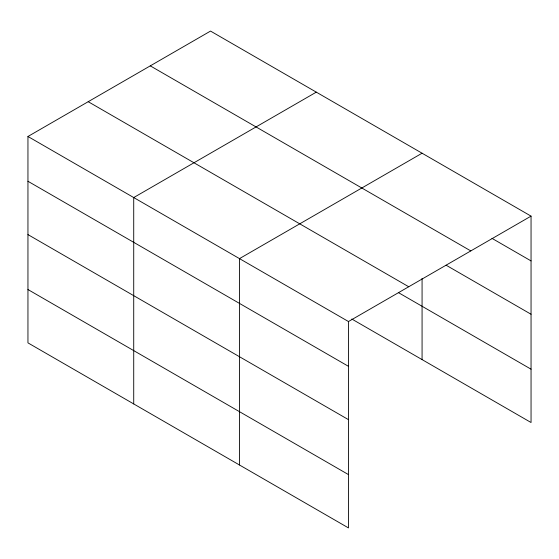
<?xml version="1.0" encoding="UTF-8"?>
<svg xmlns="http://www.w3.org/2000/svg" width="559" height="559" viewBox="0 0 559 559"><rect width="100%" height="100%" fill="white"/><g stroke="black" fill="none" stroke-linecap="round" stroke-linejoin="round"><path stroke-width="0.84" d="M351.807 319.028L531.05 422.513L531.05 216.13L210.526 31.08L27.95 136.487L27.95 342.87L348.474 527.92L348.474 321.537L27.95 136.487M316.296 92.144L133.72 197.558L133.72 403.933M422.073 153.215L239.497 258.621L239.497 465.004M348.474 321.537L531.05 216.13M491.969 238.351L531.05 260.913M150.273 65.864L470.797 250.914M446.124 265.211L531.05 314.242M88.203 101.703L408.727 286.753M398.651 292.748L531.05 369.185M27.95 181.27L348.474 366.327M27.95 234.598L348.474 419.648M27.95 289.541L348.474 474.598M422.073 278.361L422.073 359.598"/></g></svg>
